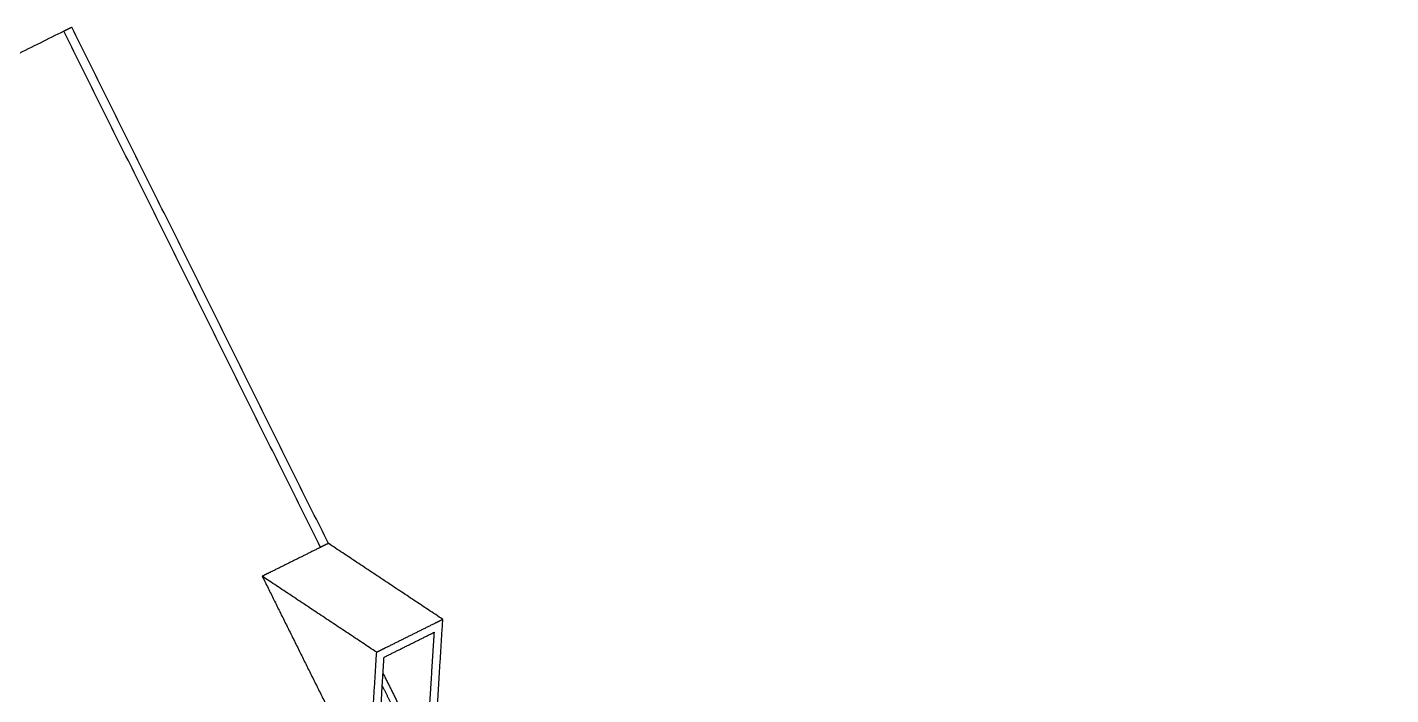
# Model space of a CAD drawing. Header units: centimetres. Extents: x 7653 to 15270, y 5751 to 14937.
# Drawn here: x 11967 to 14431, y 13731 to 14937 of the extents above; entities that cross this region are included whole.
import ezdxf

# ---------------------------------------------------------------- set-up
doc = ezdxf.new("R2010")
doc.units = ezdxf.units.CM
doc.layers.add('Make2D$Visible$Curves$base', color=7, linetype='Continuous', true_color=0x000000)
doc.layers.add('Make2D$Visible$Curves$techo', color=7, linetype='Continuous', true_color=0x000000)

msp = doc.modelspace()

# ---------------------------------------------------------------- linework, layer by layer
at = {"layer": 'Make2D$Visible$Curves$base'}
for points in [[(11284.5, 13738.3), (12857.5, 12694.1), (14430.5, 11650)], [(12622, 13745.6), (12622, 13745.6), (12622, 13745.6)]]:
    msp.add_open_spline(points, degree=2, dxfattribs=at)
at = {"layer": 'Make2D$Visible$Curves$techo'}
for points in [[(12033.2, 14930.2), (11689, 14759.1), (11344.7, 14588)], [(12047.6, 14937.3), (12040.4, 14933.7), (12033.2, 14930.2)], [(12496.8, 13997.6), (12265, 14463.9), (12033.2, 14930.2)], [(12511.1, 14004.7), (12279.3, 14471), (12047.6, 14937.3)], [(11976.4, 13317), (11660.5, 13952.5), (11344.7, 14588)], [(12496.8, 13997.6), (12451.3, 13975), (12405.9, 13952.4)], [(12511.1, 14004.7), (12503.9, 14001.2), (12496.8, 13997.6)], [(12717.9, 13867.4), (12614.5, 13936.1), (12511.1, 14004.7)], [(12405.9, 13952.4), (12398.7, 13948.9), (12391.6, 13945.3)], [(12391.6, 13945.3), (12476.2, 13775.1), (12560.8, 13604.9)], [(12598.4, 13808), (12495, 13876.7), (12391.6, 13945.3)], [(12703.6, 13860.3), (12658.2, 13837.7), (12612.8, 13815.1)], [(12717.9, 13867.4), (12710.8, 13863.8), (12703.6, 13860.3)], [(12704.3, 13648.4), (12711.1, 13757.9), (12717.9, 13867.4)], [(12611.8, 13799.1), (12657.2, 13821.7), (12702.6, 13844.3)], [(12690.2, 13646.6), (12696.4, 13745.4), (12702.6, 13844.3)], [(12584.7, 13589), (12591.6, 13698.5), (12598.4, 13808)], [(12612.8, 13815.1), (12605.6, 13811.6), (12598.4, 13808)], [(12599.1, 13596.1), (12605.4, 13697.6), (12611.8, 13799.1)], [(12608.5, 13747.3), (12626.8, 13710.6), (12645, 13673.8)], [(12609.9, 13769.9), (12635.9, 13717.7), (12661.8, 13665.4)]]:
    msp.add_open_spline(points, degree=2, dxfattribs=at)

doc.saveas('drawing.dxf')
